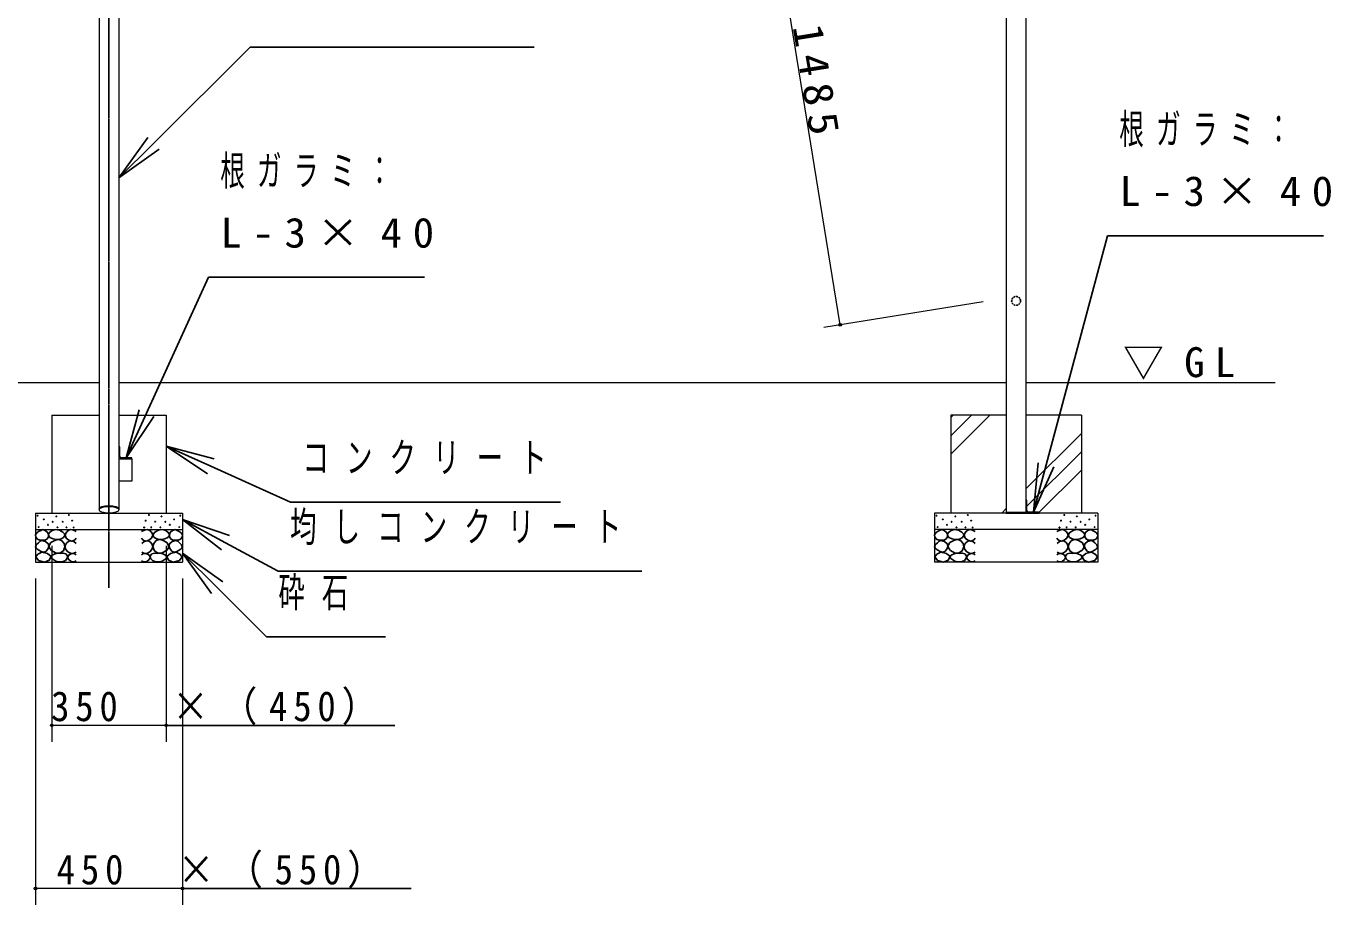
# Model space of a CAD drawing. Units: millimetres at full size; details may follow other scales. Extents: x -19540 to 0, y -2746 to 13350.
# Drawn here: x -14776 to -10782, y 1940 to 4632 of the extents above; entities that cross this region are included whole.
import ezdxf

# ---------------------------------------------------------------- set-up
doc = ezdxf.new("R2010")
doc.units = ezdxf.units.MM
doc.linetypes.add('USER2', pattern=[6, 3, -1, 1, -1])
doc.linetypes.add('USER4', pattern=[8, 5, -3])
doc.layers.add('線', color=7, linetype='Continuous', lineweight=13)
doc.layers.add('補助', color=2, linetype='Continuous', lineweight=25)
doc.styles.add('ＭＳ ゴシック', font='')
doc.styles.get('ＭＳ ゴシック').set_extended_font_data('MS Gothic')

# ---------------------------------------------------------------- blocks, each defined once
blk = doc.blocks.new('dimension_origin')
at = {"color": 0, "linetype": 'Continuous', "lineweight": -2}
blk.add_circle((0, 0), 1.25, dxfattribs=at)

msp = doc.modelspace()

# ---------------------------------------------------------------- linework, layer by layer
at = {"layer": '線', "color": 20, "linetype": 'USER2', "lineweight": 25}
msp.add_line((-14522.806, 2911.281), (-14522.806, 5867.691), dxfattribs=at)
at = {"layer": '線'}
for p, q in [((-14553.056, 5621.132), (-14553.056, 3150.387)), ((-14492.556, 5621.132), (-14492.556, 3150.387)), ((-11775.862, 5140.34), (-11775.862, 3140.041)), ((-11715.362, 5140.34), (-11715.362, 3140.041)), ((-17268.739, 3540.041), (-14553.056, 3540.041)), ((-14492.556, 3540.041), (-11775.862, 3540.041)), ((-11716.373, 3540.041), (-10952.338, 3540.041)), ((-14697.806, 3440.041), (-14553.056, 3440.041)), ((-14697.806, 3440.041), (-14697.806, 3140.041)), ((-14492.556, 3440.041), (-14347.806, 3440.041)), ((-14347.806, 3440.041), (-14347.806, 3140.041)), ((-11945.612, 3440.041), (-11945.612, 3140.041)), ((-11775.862, 3440.041), (-11945.612, 3440.041)), ((-11545.612, 3440.041), (-11715.362, 3440.041)), ((-11545.612, 3440.041), (-11545.612, 3140.041)), ((-14491.556, 3344.337), (-14492.556, 3344.337)), ((-14492.556, 3344.337), (-14492.556, 3306.749)), ((-14489.556, 3314.249), (-14489.556, 3342.337)), ((-14492.556, 3306.749), (-14452.556, 3306.749)), ((-14454.556, 3309.568), (-14485.056, 3309.568)), ((-14452.556, 3306.749), (-14452.556, 3307.568)), ((-14452.556, 3306.749), (-14452.556, 3238.345)), ((-14452.556, 3238.345), (-14492.556, 3238.345)), ((-11714.362, 3180.041), (-11715.362, 3180.041)), ((-11715.362, 3180.041), (-11715.362, 3140.041)), ((-11712.362, 3147.541), (-11712.362, 3178.041)), ((-14747.806, 3140.041), (-14297.806, 3140.041)), ((-14747.806, 3140.041), (-14747.806, 2990.041)), ((-14297.806, 3140.041), (-14297.806, 2990.041)), ((-11495.612, 3140.041), (-11995.612, 3140.041)), ((-11995.612, 3140.041), (-11995.612, 2990.041)), ((-11775.862, 3140.041), (-11715.362, 3140.041)), ((-11715.362, 3140.041), (-11675.362, 3140.041)), ((-11677.362, 3143.041), (-11707.862, 3143.041)), ((-11675.362, 3140.041), (-11675.362, 3141.041)), ((-11495.612, 3140.041), (-11495.612, 2990.041)), ((-14747.806, 3090.041), (-14297.806, 3090.041)), ((-11495.612, 3090.041), (-11995.612, 3090.041)), ((-14747.806, 2990.041), (-14297.806, 2990.041)), ((-11495.612, 2990.041), (-11995.612, 2990.041))]:
    msp.add_line(p, q, dxfattribs=at)
at = {"layer": '線', "color": 2, "lineweight": 25}
msp.add_line((-11775.862, 3142.041), (-11715.362, 3142.041), dxfattribs=at)
at = {"layer": '線', "color": 4, "linetype": 'USER4', "lineweight": 25}
msp.add_circle((-11745.612, 3790.041), 13.6, dxfattribs=at)
at = {"layer": '線'}
for centre, radius, start, end in [((-14491.556, 3342.337), 2, 0, 90), ((-14485.056, 3314.068), 4.5, 180, 270), ((-14454.556, 3307.568), 2, 0, 90), ((-11714.362, 3178.041), 2, 0, 90), ((-11707.862, 3147.541), 4.5, 180, 270), ((-11677.362, 3141.041), 2, 0, 90)]:
    msp.add_arc(centre, radius, start, end, dxfattribs=at)
at = {"layer": '線', "color": 2, "lineweight": 25}
msp.add_ellipse((-14522.806, 3152.266), major_axis=(30.25, 0), ratio=0.34202, start_param=6.28318531, end_param=9.42477796, dxfattribs=at)
at = {"layer": '線'}
msp.add_ellipse((-14522.806, 3150.387), major_axis=(30.25, 0), ratio=0.34202, dxfattribs=at)
at = {"layer": '補助', "lineweight": 13}
for p, q in [((-12284.508, 3716.717), (-12521.45, 5182.698)), ((-11846.501, 3787.511), (-12333.868, 3708.74)), ((-11945.612, 3320.823), (-11826.395, 3440.041)), ((-11945.612, 3376.95), (-11882.521, 3440.041)), ((-11945.612, 3433.077), (-11938.648, 3440.041)), ((-11715.362, 3214.314), (-11545.612, 3384.064)), ((-11712.362, 3161.187), (-11545.612, 3327.937)), ((-11675.545, 3141.877), (-11545.612, 3271.811)), ((-11789.635, 3140.041), (-11775.862, 3153.814)), ((-14697.806, 3040.041), (-14697.806, 2440.041)), ((-14347.806, 3040.041), (-14347.806, 2440.041)), ((-14747.806, 2940.041), (-14747.806, 1940.041)), ((-14297.806, 2940.041), (-14297.806, 1940.041)), ((-13655.259, 2490.041), (-14697.806, 2490.041)), ((-13638.123, 1990.041), (-14747.806, 1990.041))]:
    msp.add_line(p, q, dxfattribs=at)
at = {"layer": '補助'}
for p, q in [((-14386.292, 4272.468), (-14090.395, 4567.263)), ((-14090.395, 4567.263), (-14040.395, 4567.263)), ((-14040.395, 4567.263), (-13220.621, 4567.263)), ((-14403.937, 4290.179), (-14492.556, 4166.601)), ((-14492.556, 4166.601), (-14386.292, 4272.468)), ((-14368.647, 4254.758), (-14492.556, 4166.601)), ((-11653.789, 3287.93), (-11465.74, 3989.738)), ((-11465.74, 3989.738), (-11415.74, 3989.738)), ((-11415.74, 3989.738), (-10804.767, 3989.738)), ((-14407.643, 3446.081), (-14218.095, 3862.342)), ((-14218.095, 3862.342), (-14168.095, 3862.342)), ((-14168.095, 3862.342), (-13557.122, 3862.342)), ((-14430.396, 3456.441), (-14469.806, 3309.568)), ((-14469.806, 3309.568), (-14407.643, 3446.081)), ((-14384.891, 3435.721), (-14469.806, 3309.568)), ((-14221.228, 3260.631), (-14347.806, 3344.91)), ((-14200.736, 3306.239), (-14347.806, 3344.91)), ((-14347.806, 3344.91), (-14210.982, 3283.435)), ((-14210.982, 3283.435), (-13966.768, 3173.709)), ((-11677.937, 3294.4), (-11692.612, 3143.041)), ((-11692.612, 3143.041), (-11653.789, 3287.93)), ((-11629.641, 3281.459), (-11692.612, 3143.041)), ((-13966.768, 3173.709), (-13916.768, 3173.709)), ((-13916.768, 3173.709), (-13140.179, 3173.709)), ((-14177.902, 3027.458), (-14297.806, 3120.989)), ((-14154.049, 3071.402), (-14297.806, 3120.989)), ((-14297.806, 3120.989), (-14165.975, 3049.43)), ((-14165.975, 3049.43), (-14004.697, 2961.887)), ((-14209.242, 2894.219), (-14297.806, 3017.837)), ((-14173.937, 2929.625), (-14297.806, 3017.837)), ((-14297.806, 3017.837), (-14191.589, 2911.922)), ((-14004.697, 2961.887), (-13954.697, 2961.887)), ((-13954.697, 2961.887), (-12891.792, 2961.887)), ((-14191.589, 2911.922), (-14040.603, 2761.365)), ((-14040.603, 2761.365), (-13990.603, 2761.365)), ((-13990.603, 2761.365), (-13676.228, 2761.365)), ((-14347.806, 2490.041), (-13647.806, 2490.041)), ((-14297.806, 1990.041), (-13597.806, 1990.041))]:
    msp.add_line(p, q, dxfattribs=at)
for points in [[(-14725.357, 3089.443), (-14731.82, 3086.902), (-14738.031, 3083.423), (-14743.889, 3079.385), (-14747.537, 3073.917), (-14746.525, 3066.335), (-14741.517, 3059.976), (-14734.651, 3057.386), (-14726.942, 3057.124), (-14719.329, 3057.729), (-14713, 3060.293), (-14709.248, 3065.579), (-14707.931, 3072.016), (-14708.779, 3077.222), (-14711.733, 3082.155), (-14717.893, 3086.983)], [(-14685.933, 3089.534), (-14690.838, 3088.917), (-14696.475, 3086.831), (-14704.446, 3081.043), (-14708.098, 3074.127), (-14707.223, 3070.165), (-14703.502, 3065.748), (-14694.011, 3060.975), (-14684.041, 3059.531), (-14676.691, 3059.358), (-14669.175, 3060.882), (-14661.576, 3065.497), (-14657.822, 3071.694), (-14658.792, 3076.347), (-14663.499, 3081.695), (-14674.167, 3087.901)], [(-14359.679, 3089.534), (-14354.774, 3088.917), (-14349.137, 3086.831), (-14341.166, 3081.043), (-14337.514, 3074.127), (-14338.389, 3070.165), (-14342.11, 3065.748), (-14351.601, 3060.975), (-14361.571, 3059.531), (-14368.921, 3059.358), (-14376.437, 3060.882), (-14384.036, 3065.497), (-14387.79, 3071.694), (-14386.82, 3076.347), (-14382.113, 3081.695), (-14371.445, 3087.901)], [(-14320.255, 3089.443), (-14313.792, 3086.902), (-14307.581, 3083.423), (-14301.723, 3079.385), (-14298.075, 3073.917), (-14299.087, 3066.335), (-14304.095, 3059.976), (-14310.961, 3057.386), (-14318.67, 3057.124), (-14326.283, 3057.729), (-14332.612, 3060.293), (-14336.364, 3065.579), (-14337.681, 3072.016), (-14336.833, 3077.222), (-14333.879, 3082.155), (-14327.719, 3086.983)], [(-11973.163, 3089.443), (-11979.626, 3086.902), (-11985.837, 3083.423), (-11991.695, 3079.385), (-11995.343, 3073.917), (-11994.331, 3066.335), (-11989.323, 3059.976), (-11982.457, 3057.386), (-11974.748, 3057.124), (-11967.135, 3057.729), (-11960.806, 3060.293), (-11957.054, 3065.579), (-11955.737, 3072.016), (-11956.585, 3077.222), (-11959.539, 3082.155), (-11965.699, 3086.983)], [(-11933.739, 3089.534), (-11938.644, 3088.917), (-11944.281, 3086.831), (-11952.252, 3081.043), (-11955.904, 3074.127), (-11955.029, 3070.165), (-11951.308, 3065.748), (-11941.817, 3060.975), (-11931.847, 3059.531), (-11924.497, 3059.358), (-11916.981, 3060.882), (-11909.382, 3065.497), (-11905.628, 3071.694), (-11906.598, 3076.347), (-11911.305, 3081.695), (-11921.973, 3087.901)], [(-11557.485, 3089.534), (-11552.58, 3088.917), (-11546.943, 3086.831), (-11538.972, 3081.043), (-11535.32, 3074.127), (-11536.195, 3070.165), (-11539.916, 3065.748), (-11549.407, 3060.975), (-11559.377, 3059.531), (-11566.727, 3059.358), (-11574.243, 3060.882), (-11581.842, 3065.497), (-11585.596, 3071.694), (-11584.626, 3076.347), (-11579.919, 3081.695), (-11569.251, 3087.901)], [(-11518.061, 3089.443), (-11511.598, 3086.902), (-11505.387, 3083.423), (-11499.529, 3079.385), (-11495.881, 3073.917), (-11496.893, 3066.335), (-11501.901, 3059.976), (-11508.767, 3057.386), (-11516.476, 3057.124), (-11524.089, 3057.729), (-11530.418, 3060.293), (-11534.17, 3065.579), (-11535.487, 3072.016), (-11534.639, 3077.222), (-11531.685, 3082.155), (-11525.525, 3086.983)], [(-14727.892, 3056.491), (-14733.221, 3053.698), (-14738.665, 3049.52), (-14745.114, 3042.7), (-14747.537, 3035.896), (-14743.909, 3031.068), (-14737.398, 3026.707), (-14730.76, 3022.419), (-14724.09, 3020.37), (-14716.446, 3022.816), (-14710.149, 3029.242), (-14707.042, 3037.519), (-14708.565, 3046.035), (-14716.723, 3053.285)], [(-14698.637, 3025.204), (-14686.048, 3018.347), (-14672.689, 3017.365), (-14662.405, 3024.819), (-14657.553, 3036.556), (-14659.833, 3047.334), (-14666.742, 3055.477), (-14675.567, 3058.91), (-14686.744, 3057.639), (-14700.498, 3049.584), (-14706.475, 3038.718), (-14703.84, 3031.525)], [(-14346.975, 3025.204), (-14359.564, 3018.347), (-14372.923, 3017.365), (-14383.207, 3024.819), (-14388.059, 3036.556), (-14385.779, 3047.334), (-14378.87, 3055.477), (-14370.045, 3058.91), (-14358.868, 3057.639), (-14345.114, 3049.584), (-14339.137, 3038.718), (-14341.772, 3031.525)], [(-14317.72, 3056.491), (-14312.391, 3053.698), (-14306.947, 3049.52), (-14300.498, 3042.7), (-14298.075, 3035.896), (-14301.703, 3031.068), (-14308.214, 3026.707), (-14314.852, 3022.419), (-14321.522, 3020.37), (-14329.166, 3022.816), (-14335.463, 3029.242), (-14338.57, 3037.519), (-14337.047, 3046.035), (-14328.889, 3053.285)], [(-11975.698, 3056.491), (-11981.027, 3053.698), (-11986.471, 3049.52), (-11992.92, 3042.7), (-11995.343, 3035.896), (-11991.715, 3031.068), (-11985.204, 3026.707), (-11978.566, 3022.419), (-11971.896, 3020.37), (-11964.252, 3022.816), (-11957.955, 3029.242), (-11954.848, 3037.519), (-11956.371, 3046.035), (-11964.529, 3053.285)], [(-11946.443, 3025.204), (-11933.854, 3018.347), (-11920.495, 3017.365), (-11910.211, 3024.819), (-11905.359, 3036.556), (-11907.639, 3047.334), (-11914.548, 3055.477), (-11923.373, 3058.91), (-11934.55, 3057.639), (-11948.304, 3049.584), (-11954.281, 3038.718), (-11951.646, 3031.525)], [(-11544.781, 3025.204), (-11557.37, 3018.347), (-11570.729, 3017.365), (-11581.013, 3024.819), (-11585.865, 3036.556), (-11583.585, 3047.334), (-11576.676, 3055.477), (-11567.851, 3058.91), (-11556.674, 3057.639), (-11542.92, 3049.584), (-11536.943, 3038.718), (-11539.578, 3031.525)], [(-11515.526, 3056.491), (-11510.197, 3053.698), (-11504.753, 3049.52), (-11498.304, 3042.7), (-11495.881, 3035.896), (-11499.509, 3031.068), (-11506.02, 3026.707), (-11512.658, 3022.419), (-11519.328, 3020.37), (-11526.972, 3022.816), (-11533.269, 3029.242), (-11536.376, 3037.519), (-11534.853, 3046.035), (-11526.695, 3053.285)], [(-14728.711, 3020.558), (-14740.031, 3014.539), (-14746.842, 3005.724), (-14738.355, 2994.454), (-14719.92, 2990.34), (-14705.567, 2996.45), (-14700.141, 3006.822), (-14710.923, 3015.931)], [(-14671.608, 3016.414), (-14679.143, 3017.04), (-14687.285, 3015.603), (-14696.212, 3011.545), (-14700.529, 3006.142), (-14697.843, 3001.46), (-14691.88, 2996.952), (-14685.401, 2993.109), (-14678.095, 2990.736), (-14666.246, 2990.969), (-14655.93, 2995.06), (-14651.227, 2999.868), (-14649.173, 3005.602), (-14650.233, 3010.75), (-14654.309, 3015.332), (-14662.707, 3017.873)], [(-14374.004, 3016.414), (-14366.469, 3017.04), (-14358.327, 3015.603), (-14349.4, 3011.545), (-14345.083, 3006.142), (-14347.769, 3001.46), (-14353.732, 2996.952), (-14360.211, 2993.109), (-14367.517, 2990.736), (-14379.366, 2990.969), (-14389.682, 2995.06), (-14394.385, 2999.868), (-14396.439, 3005.602), (-14395.379, 3010.75), (-14391.303, 3015.332), (-14382.905, 3017.873)], [(-14316.901, 3020.558), (-14305.581, 3014.539), (-14298.77, 3005.724), (-14307.257, 2994.454), (-14325.692, 2990.34), (-14340.045, 2996.45), (-14345.471, 3006.822), (-14334.689, 3015.931)], [(-11976.517, 3020.558), (-11987.837, 3014.539), (-11994.648, 3005.724), (-11986.161, 2994.454), (-11967.726, 2990.34), (-11953.373, 2996.45), (-11947.947, 3006.822), (-11958.729, 3015.931)], [(-11919.414, 3016.414), (-11926.949, 3017.04), (-11935.091, 3015.603), (-11944.018, 3011.545), (-11948.335, 3006.142), (-11945.649, 3001.46), (-11939.686, 2996.952), (-11933.207, 2993.109), (-11925.901, 2990.736), (-11914.052, 2990.969), (-11903.736, 2995.06), (-11899.033, 2999.868), (-11896.979, 3005.602), (-11898.039, 3010.75), (-11902.115, 3015.332), (-11910.513, 3017.873)], [(-11571.81, 3016.414), (-11564.275, 3017.04), (-11556.133, 3015.603), (-11547.206, 3011.545), (-11542.889, 3006.142), (-11545.575, 3001.46), (-11551.538, 2996.952), (-11558.017, 2993.109), (-11565.323, 2990.736), (-11577.172, 2990.969), (-11587.488, 2995.06), (-11592.191, 2999.868), (-11594.245, 3005.602), (-11593.185, 3010.75), (-11589.109, 3015.332), (-11580.711, 3017.873)], [(-11514.707, 3020.558), (-11503.387, 3014.539), (-11496.576, 3005.724), (-11505.063, 2994.454), (-11523.498, 2990.34), (-11537.851, 2996.45), (-11543.277, 3006.822), (-11532.495, 3015.931)]]:
    msp.add_lwpolyline(points, close=True, dxfattribs=at)
for points in [[(-14622.806, 3083.34), (-14631.233, 3088.195), (-14639.916, 3089.677), (-14645.536, 3087.989), (-14650.689, 3084.29), (-14655.161, 3078.981), (-14657.026, 3072.25), (-14653.358, 3063.479), (-14645.302, 3057.041), (-14637.003, 3054.662), (-14629.777, 3055.774), (-14625.727, 3059.15), (-14622.806, 3063.695)], [(-14422.806, 3083.34), (-14414.379, 3088.195), (-14405.696, 3089.677), (-14400.077, 3087.989), (-14394.923, 3084.29), (-14390.451, 3078.981), (-14388.586, 3072.25), (-14392.254, 3063.479), (-14400.31, 3057.041), (-14408.609, 3054.662), (-14415.835, 3055.774), (-14419.885, 3059.15), (-14422.806, 3063.695)], [(-11870.612, 3083.34), (-11879.039, 3088.195), (-11887.722, 3089.677), (-11893.342, 3087.989), (-11898.495, 3084.29), (-11902.967, 3078.981), (-11904.832, 3072.25), (-11901.164, 3063.479), (-11893.108, 3057.041), (-11884.809, 3054.662), (-11877.583, 3055.774), (-11873.533, 3059.15), (-11870.612, 3063.695)], [(-11620.612, 3083.34), (-11612.185, 3088.195), (-11603.502, 3089.677), (-11597.883, 3087.989), (-11592.729, 3084.29), (-11588.257, 3078.981), (-11586.392, 3072.25), (-11590.06, 3063.479), (-11598.116, 3057.041), (-11606.415, 3054.662), (-11613.641, 3055.774), (-11617.691, 3059.15), (-11620.612, 3063.695)], [(-14623.123, 3047.219), (-14630.263, 3052.681), (-14638.332, 3055.14), (-14645.037, 3053.916), (-14651.005, 3050.071), (-14655.398, 3044.289), (-14657.026, 3037.08), (-14654.362, 3028.472), (-14648.154, 3021.554), (-14640.515, 3017.682), (-14632.945, 3016.801), (-14627.791, 3018.241), (-14623.123, 3020.92)], [(-14422.489, 3047.219), (-14415.349, 3052.681), (-14407.28, 3055.14), (-14400.575, 3053.916), (-14394.607, 3050.071), (-14390.214, 3044.289), (-14388.586, 3037.08), (-14391.25, 3028.472), (-14397.458, 3021.554), (-14405.097, 3017.682), (-14412.667, 3016.801), (-14417.821, 3018.241), (-14422.489, 3020.92)], [(-11870.929, 3047.219), (-11878.069, 3052.681), (-11886.138, 3055.14), (-11892.843, 3053.916), (-11898.811, 3050.071), (-11903.204, 3044.289), (-11904.832, 3037.08), (-11902.168, 3028.472), (-11895.96, 3021.554), (-11888.321, 3017.682), (-11880.751, 3016.801), (-11875.597, 3018.241), (-11870.929, 3020.92)], [(-11620.295, 3047.219), (-11613.155, 3052.681), (-11605.086, 3055.14), (-11598.381, 3053.916), (-11592.413, 3050.071), (-11588.02, 3044.289), (-11586.392, 3037.08), (-11589.056, 3028.472), (-11595.264, 3021.554), (-11602.903, 3017.682), (-11610.473, 3016.801), (-11615.627, 3018.241), (-11620.295, 3020.92)], [(-14622.806, 3012.682), (-14628.824, 3016.001), (-14636.114, 3016.801), (-14644.83, 3012.468), (-14649.104, 3005.712), (-14648.492, 3002.042), (-14645.619, 2997.791), (-14638.457, 2992.319), (-14631.044, 2990.503), (-14626.748, 2991.555), (-14622.806, 2993.671)], [(-14422.806, 3012.682), (-14416.788, 3016.001), (-14409.499, 3016.801), (-14400.782, 3012.468), (-14396.508, 3005.712), (-14397.12, 3002.042), (-14399.993, 2997.791), (-14407.155, 2992.319), (-14414.568, 2990.503), (-14418.864, 2991.555), (-14422.806, 2993.671)], [(-11870.612, 3012.682), (-11876.63, 3016.001), (-11883.92, 3016.801), (-11892.636, 3012.468), (-11896.91, 3005.712), (-11896.298, 3002.042), (-11893.425, 2997.791), (-11886.263, 2992.319), (-11878.85, 2990.503), (-11874.554, 2991.555), (-11870.612, 2993.671)], [(-11620.612, 3012.682), (-11614.594, 3016.001), (-11607.305, 3016.801), (-11598.588, 3012.468), (-11594.314, 3005.712), (-11594.926, 3002.042), (-11597.799, 2997.791), (-11604.961, 2992.319), (-11612.374, 2990.503), (-11616.67, 2991.555), (-11620.612, 2993.671)]]:
    msp.add_lwpolyline(points, dxfattribs=at)
for centre in [(-14741.2, 3132.218), (-14722.189, 3120.811), (-14683.85, 3130), (-14645.389, 3134.132), (-14635.388, 3117.104), (-14410.224, 3117.104), (-14400.223, 3134.132), (-14361.762, 3130), (-14323.423, 3120.811), (-14304.412, 3132.218), (-11989.006, 3132.218), (-11969.995, 3120.811), (-11931.656, 3130), (-11893.195, 3134.132), (-11883.194, 3117.104), (-11608.03, 3117.104), (-11598.029, 3134.132), (-11559.568, 3130), (-11521.229, 3120.811), (-11502.218, 3132.218), (-14738.031, 3097.364), (-14709.198, 3104.018), (-14695.257, 3113.523), (-14680.365, 3096.414), (-14664.31, 3113.59), (-14652.687, 3096.561), (-14630.523, 3096.021), (-14415.089, 3096.021), (-14392.925, 3096.561), (-14381.302, 3113.59), (-14365.247, 3096.414), (-14350.355, 3113.523), (-14336.414, 3104.018), (-14307.581, 3097.364), (-11985.837, 3097.364), (-11957.004, 3104.018), (-11943.063, 3113.523), (-11928.171, 3096.414), (-11912.116, 3113.59), (-11900.493, 3096.561), (-11878.329, 3096.021), (-11612.895, 3096.021), (-11590.731, 3096.561), (-11579.108, 3113.59), (-11563.053, 3096.414), (-11548.161, 3113.523), (-11534.22, 3104.018), (-11505.387, 3097.364)]:
    msp.add_circle(centre, 1, dxfattribs=at)

# ---------------------------------------------------------------- block references
at = {"layer": '補助', "lineweight": 13, "xscale": 3.33, "yscale": 3.33}
for p, rotation in [((-12284.508, 3716.717), 99.2), ((-14347.806, 2490.041), 180), ((-14297.806, 1990.041), 180)]:
    msp.add_blockref('dimension_origin', p, dxfattribs=dict(at, rotation=rotation))
for p in [(-14697.806, 2490.041), (-14747.806, 1990.041)]:
    msp.add_blockref('dimension_origin', p, dxfattribs=at)

# ---------------------------------------------------------------- texts
at = {"layer": '補助', "insert": (-12401.992, 4449.867), "char_height": 91.64, "attachment_point": 8, "rotation": 279.181, "style": 'ＭＳ ゴシック'}
msp.add_mtext('\\T1.33;\\W1.1;1485', dxfattribs=at)
at = {"layer": '補助', "char_height": 91.64, "style": 'ＭＳ ゴシック'}
for s, insert, attachment_point in [('\\T1.5;\\W0.6;根ガラミ：', (-11429.49, 4362.564), 1), ('\\T1.5;\\W0.6;根ガラミ：', (-14181.845, 4235.168), 1), ('\\T1.5;\\W1.05;L-3×40', (-11429.49, 4172.346), 1), ('\\T1.5;\\W1.05;L-3×40', (-14181.845, 4044.95), 1), ('\\T1.5;▽GL', (-11418.327, 3548.376), 7), ('\\T1.64;\\W0.65;コンクリート', (-13930.518, 3356.318), 1), ('\\T1.64;\\W0.65;均しコンクリート', (-13968.447, 3144.496), 1), ('\\T1.64;\\W0.65;砕石', (-14004.353, 2943.973), 1), ('\\T1.32;\\W0.9;350\u3000×（450）', (-14180.973, 2491.041), 8), ('\\T1.32;\\W0.9;450\u3000×（550）', (-14163.837, 1991.041), 8)]:
    msp.add_mtext(s, dxfattribs=dict(at, insert=insert, attachment_point=attachment_point))

doc.saveas('drawing.dxf')
